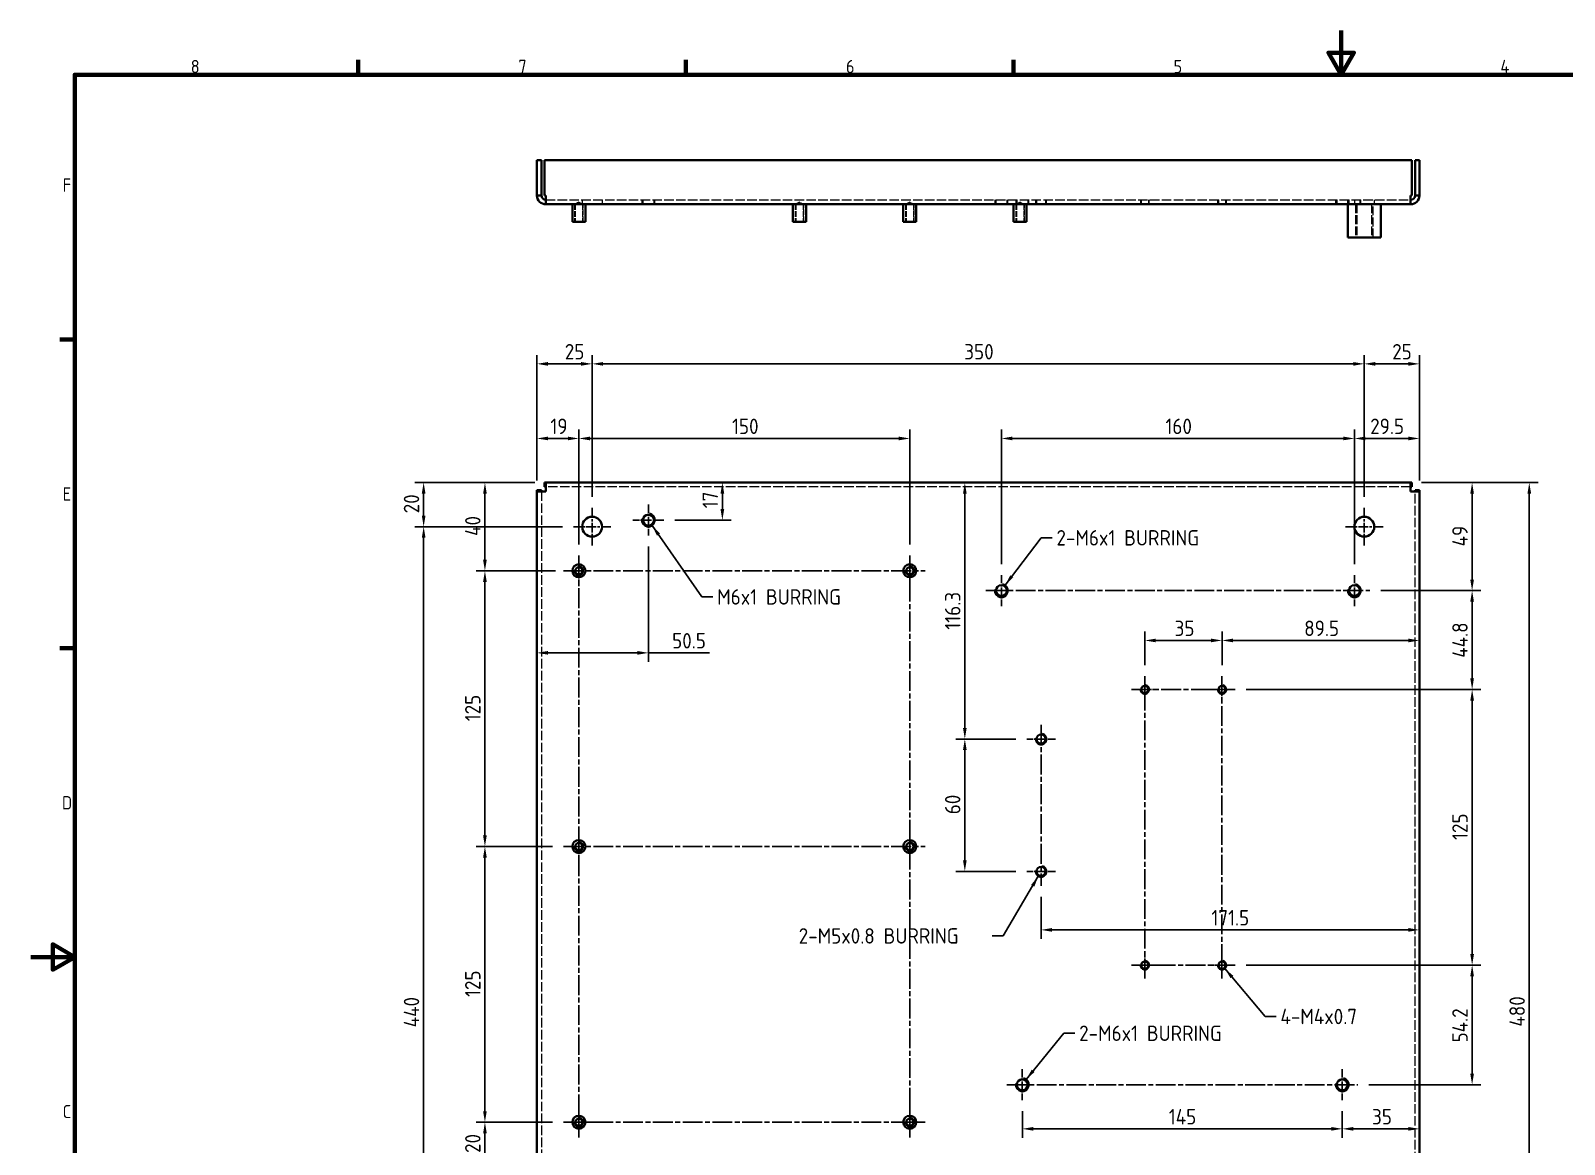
# Model space of a CAD drawing. Header units: millimetres. Extents: x 0 to 1188, y 0 to 840.
# Drawn here: x 0 to 695, y 335 to 840 of the extents above; entities that cross this region are included whole.
import ezdxf

# ---------------------------------------------------------------- set-up
doc = ezdxf.new("R2010")
doc.units = ezdxf.units.MM
doc.header["$LTSCALE"] = 2
doc.linetypes.add('CHAIN', pattern=[0.3543, 0.2362, -0.0295, 0.0591, -0.0295])
doc.linetypes.add('DASHED', pattern=[0.2067, 0.1654, -0.0413])
doc.layers.get('0').update_dxf_attribs({"color": 3, "lineweight": 25})
for name, color, linetype, lineweight in [('가려진 것(ISO)', 2, 'DASHED', 18), ('가시적인 것(ISO)', 3, 'Continuous', 40), ('가시적인 좁은 것(ISO)', 3, 'Continuous', 35), ('경계(ISO)', 7, 'Continuous', 70), ('기호(ISO)', 5, 'Continuous', 25), ('중심 표식(ISO)', 1, 'Continuous', 25), ('중심선(ISO)', 1, 'Continuous', 25), ('치수(ISO)', 7, 'Continuous', 25)]:
    doc.layers.add(name, color=color, linetype=linetype, lineweight=lineweight)
doc.styles.add('문자 텍스트_M2B', font='isocp.shx')
doc.styles.add('치수 텍스트_PSTEK_POSCO', font='isocp.shx')
doc.dimstyles.new('치수_PSTEK_POSCO', dxfattribs={"dimscale": 2, "dimtxt": 3.5, "dimasz": 2.5, "dimexe": 2, "dimexo": 2.5, "dimgap": 1, "dimtad": 1, "dimrnd": 1e-08, "dimdsep": 46, "dimtxsty": '치수 텍스트_PSTEK_POSCO', "dimcen": 0.09, "dimdle": 10, "dimclrd": 7, "dimclre": 7, "dimclrt": 2, "dimadec": 1, "dimazin": 2, "dimtfac": 1, "dimtmove": 0, "dimatfit": 3, "dimfxl": 0, "dimtolj": 1, "dimlwd": -1, "dimlwe": -1, "dimarcsym": 0})
doc.dimstyles.new('치수_PSTEK_POSCO$7', dxfattribs={"dimscale": 2, "dimtxt": 3.5, "dimasz": 2.5, "dimexe": 2, "dimexo": 2.5, "dimgap": 1, "dimtad": 1, "dimrnd": 1e-08, "dimdsep": 46, "dimtxsty": '치수 텍스트_PSTEK_POSCO', "dimcen": 0.09, "dimdle": 10, "dimclrd": 7, "dimclre": 7, "dimclrt": 2, "dimadec": 1, "dimazin": 2, "dimtfac": 1, "dimtmove": 0, "dimatfit": 3, "dimfxl": 0, "dimtolj": 1, "dimlwd": -1, "dimlwe": -1, "dimarcsym": 0})

# ---------------------------------------------------------------- blocks, each defined once
blk = doc.blocks.new('경계 Default Border')
at = {"layer": '경계(ISO)'}
for p, q in [((74.25, 410), (74.25, 413.4)), ((148.5, 410), (148.5, 413.4)), ((222.75, 410), (222.75, 413.4)), ((10, 350), (6.6, 350)), ((10, 280), (6.6, 280))]:
    blk.add_line(p, q, dxfattribs=at)
at = {"layer": '경계(ISO)', "flags": 128}
for points in [[(297, 420), (297, 410), (294.11, 415), (299.89, 415), (297, 410)], [(10, 10), (10, 410), (584, 410), (584, 10), (10, 10)], [(0, 210), (10, 210), (5, 212.89), (5, 207.11), (10, 210)]]:
    blk.add_lwpolyline(points, dxfattribs=at)
at = {"layer": '경계(ISO)', "color": 2, "char_height": 3, "attachment_point": 7, "style": '문자 텍스트_M2B'}
for s, insert in [('8', (36.27, 410.37)), ('7', (110.52, 410.39)), ('6', (184.77, 410.37)), ('5', (259.02, 410.37)), ('4', (333.1, 410.4)), ('F', (7.24, 383.5)), ('E', (7.24, 313.47)), ('D', (7.08, 243.47)), ('C', (7.24, 173.47))]:
    blk.add_mtext(s, dxfattribs=dict(at, insert=insert))
blk = doc.blocks.new('*D23')
at = {"layer": 'Defpoints', "color": 0, "transparency": 16777216}
for p in [(205.9, 635.11), (233.49, 635.11), (242.86, 595.11)]:
    blk.add_point(p, dxfattribs=at)
at = {"layer": '치수(ISO)', "color": 7, "transparency": 16777216}
for p, q in [((228.49, 635.11), (201.9, 635.11)), ((205.9, 600.11), (205.9, 630.11)), ((237.86, 595.11), (201.9, 595.11))]:
    blk.add_line(p, q, dxfattribs=at)
for points in [[(205.07, 630.11), (206.73, 630.11), (205.9, 635.11)], [(205.07, 600.11), (206.73, 600.11), (205.9, 595.11)]]:
    blk.add_solid(points, dxfattribs=at)
at = {"layer": '치수(ISO)', "color": 2, "transparency": 16777216, "insert": (200.4, 610.93), "char_height": 7, "attachment_point": 4, "rotation": 90, "style": '치수 텍스트_PSTEK_POSCO'}
blk.add_mtext('\\A1;40', dxfattribs=at)
blk = doc.blocks.new('*D24')
at = {"layer": 'Defpoints', "color": 0, "transparency": 16777216}
for p in [(205.9, 595.11), (242.86, 595.11), (241.54, 470.11)]:
    blk.add_point(p, dxfattribs=at)
at = {"layer": '치수(ISO)', "color": 7, "transparency": 16777216}
for p, q in [((237.86, 595.11), (201.9, 595.11)), ((205.9, 475.11), (205.9, 590.11)), ((236.54, 470.11), (201.9, 470.11))]:
    blk.add_line(p, q, dxfattribs=at)
for points in [[(205.07, 590.11), (206.73, 590.11), (205.9, 595.11)], [(205.07, 475.11), (206.73, 475.11), (205.9, 470.11)]]:
    blk.add_solid(points, dxfattribs=at)
at = {"layer": '치수(ISO)', "color": 2, "transparency": 16777216, "insert": (200.4, 526.89), "char_height": 7, "attachment_point": 4, "rotation": 90, "style": '치수 텍스트_PSTEK_POSCO'}
blk.add_mtext('\\A1;125', dxfattribs=at)
blk = doc.blocks.new('*D25')
at = {"layer": 'Defpoints', "color": 0, "transparency": 16777216}
for p in [(205.9, 470.11), (241.54, 470.11), (241.54, 345.11)]:
    blk.add_point(p, dxfattribs=at)
at = {"layer": '치수(ISO)', "color": 7, "transparency": 16777216}
for p, q in [((236.54, 470.11), (201.9, 470.11)), ((205.9, 350.11), (205.9, 465.11)), ((236.54, 345.11), (201.9, 345.11))]:
    blk.add_line(p, q, dxfattribs=at)
for points in [[(205.07, 465.11), (206.73, 465.11), (205.9, 470.11)], [(205.07, 350.11), (206.73, 350.11), (205.9, 345.11)]]:
    blk.add_solid(points, dxfattribs=at)
at = {"layer": '치수(ISO)', "color": 2, "transparency": 16777216, "insert": (200.4, 401.89), "char_height": 7, "attachment_point": 4, "rotation": 90, "style": '치수 텍스트_PSTEK_POSCO'}
blk.add_mtext('\\A1;125', dxfattribs=at)
blk = doc.blocks.new('*D26')
at = {"layer": 'Defpoints', "color": 0, "transparency": 16777216}
for p in [(205.9, 345.11), (241.54, 345.11), (241.54, 325.11)]:
    blk.add_point(p, dxfattribs=at)
at = {"layer": '치수(ISO)', "color": 7, "transparency": 16777216}
for p, q in [((236.54, 345.11), (201.9, 345.11)), ((205.9, 330.11), (205.9, 340.11)), ((236.54, 325.11), (201.9, 325.11))]:
    blk.add_line(p, q, dxfattribs=at)
for points in [[(205.07, 340.11), (206.73, 340.11), (205.9, 345.11)], [(205.07, 330.11), (206.73, 330.11), (205.9, 325.11)]]:
    blk.add_solid(points, dxfattribs=at)
at = {"layer": '치수(ISO)', "color": 2, "transparency": 16777216, "insert": (200.4, 331.19), "char_height": 7, "attachment_point": 4, "rotation": 90, "style": '치수 텍스트_PSTEK_POSCO'}
blk.add_mtext('\\A1;20', dxfattribs=at)
blk = doc.blocks.new('*D29')
at = {"layer": 'Defpoints', "color": 0, "transparency": 16777216}
for p in [(254.49, 688.94), (229.49, 631.11), (254.49, 623.61)]:
    blk.add_point(p, dxfattribs=at)
at = {"layer": '치수(ISO)', "color": 7, "transparency": 16777216}
for p, q in [((229.49, 636.11), (229.49, 692.94)), ((234.49, 688.94), (249.49, 688.94)), ((254.49, 628.61), (254.49, 692.94))]:
    blk.add_line(p, q, dxfattribs=at)
for points in [[(234.49, 689.77), (234.49, 688.1), (229.49, 688.94)], [(249.49, 689.77), (249.49, 688.1), (254.49, 688.94)]]:
    blk.add_solid(points, dxfattribs=at)
at = {"layer": '치수(ISO)', "color": 2, "transparency": 16777216, "insert": (242.1, 694.44), "char_height": 7, "attachment_point": 4, "style": '치수 텍스트_PSTEK_POSCO'}
blk.add_mtext('\\A1;25', dxfattribs=at)
blk = doc.blocks.new('*D30')
at = {"layer": 'Defpoints', "color": 0, "transparency": 16777216}
for p in [(604.49, 688.94), (254.49, 623.61), (604.49, 623.61)]:
    blk.add_point(p, dxfattribs=at)
at = {"layer": '치수(ISO)', "color": 7, "transparency": 16777216}
for p, q in [((254.49, 628.61), (254.49, 692.94)), ((259.49, 688.94), (599.49, 688.94)), ((604.49, 628.61), (604.49, 692.94))]:
    blk.add_line(p, q, dxfattribs=at)
for points in [[(259.49, 689.77), (259.49, 688.1), (254.49, 688.94)], [(599.49, 689.77), (599.49, 688.1), (604.49, 688.94)]]:
    blk.add_solid(points, dxfattribs=at)
at = {"layer": '치수(ISO)', "color": 2, "transparency": 16777216, "insert": (423.18, 694.44), "char_height": 7, "attachment_point": 4, "style": '치수 텍스트_PSTEK_POSCO'}
blk.add_mtext('\\A1;350', dxfattribs=at)
blk = doc.blocks.new('*D31')
at = {"layer": 'Defpoints', "color": 0, "transparency": 16777216}
for p in [(629.49, 688.94), (629.49, 631.11), (604.49, 623.61)]:
    blk.add_point(p, dxfattribs=at)
at = {"layer": '치수(ISO)', "color": 7, "transparency": 16777216}
for p, q in [((604.49, 628.61), (604.49, 692.94)), ((609.49, 688.94), (624.49, 688.94)), ((629.49, 636.11), (629.49, 692.94))]:
    blk.add_line(p, q, dxfattribs=at)
for points in [[(609.49, 689.77), (609.49, 688.1), (604.49, 688.94)], [(624.49, 689.77), (624.49, 688.1), (629.49, 688.94)]]:
    blk.add_solid(points, dxfattribs=at)
at = {"layer": '치수(ISO)', "color": 2, "transparency": 16777216, "insert": (617.14, 694.44), "char_height": 7, "attachment_point": 4, "style": '치수 텍스트_PSTEK_POSCO'}
blk.add_mtext('\\A1;25', dxfattribs=at)
blk = doc.blocks.new('*D32')
at = {"layer": 'Defpoints', "color": 0, "transparency": 16777216}
for p in [(248.49, 655.11), (229.49, 631.11), (248.49, 602.06)]:
    blk.add_point(p, dxfattribs=at)
at = {"layer": '치수(ISO)', "color": 7, "transparency": 16777216}
for p, q in [((229.49, 636.11), (229.49, 659.11)), ((234.49, 655.11), (243.49, 655.11)), ((248.49, 607.06), (248.49, 659.11))]:
    blk.add_line(p, q, dxfattribs=at)
for points in [[(234.49, 655.95), (234.49, 654.28), (229.49, 655.11)], [(243.49, 655.95), (243.49, 654.28), (248.49, 655.11)]]:
    blk.add_solid(points, dxfattribs=at)
at = {"layer": '치수(ISO)', "color": 2, "transparency": 16777216, "insert": (235.56, 660.61), "char_height": 7, "attachment_point": 4, "style": '치수 텍스트_PSTEK_POSCO'}
blk.add_mtext('\\A1;19', dxfattribs=at)
blk = doc.blocks.new('*D33')
at = {"layer": 'Defpoints', "color": 0, "transparency": 16777216}
for p in [(398.49, 655.11), (248.49, 602.06), (398.49, 602.06)]:
    blk.add_point(p, dxfattribs=at)
at = {"layer": '치수(ISO)', "color": 7, "transparency": 16777216}
for p, q in [((248.49, 607.06), (248.49, 659.11)), ((253.49, 655.11), (393.49, 655.11)), ((398.49, 607.06), (398.49, 659.11))]:
    blk.add_line(p, q, dxfattribs=at)
for points in [[(253.49, 655.95), (253.49, 654.28), (248.49, 655.11)], [(393.49, 655.95), (393.49, 654.28), (398.49, 655.11)]]:
    blk.add_solid(points, dxfattribs=at)
at = {"layer": '치수(ISO)', "color": 2, "transparency": 16777216, "insert": (317.9, 660.61), "char_height": 7, "attachment_point": 4, "style": '치수 텍스트_PSTEK_POSCO'}
blk.add_mtext('\\A1;150', dxfattribs=at)
blk = doc.blocks.new('*D34')
at = {"layer": 'Defpoints', "color": 0, "transparency": 16777216}
for p in [(279.99, 611.11), (229.49, 571.11), (279.99, 557.91)]:
    blk.add_point(p, dxfattribs=at)
at = {"layer": '치수(ISO)', "color": 7, "transparency": 16777216}
for p, q in [((279.99, 606.11), (279.99, 553.91)), ((234.49, 557.91), (274.99, 557.91)), ((279.99, 557.91), (307.74, 557.91))]:
    blk.add_line(p, q, dxfattribs=at)
for points in [[(234.49, 558.75), (234.49, 557.08), (229.49, 557.91)], [(274.99, 558.75), (274.99, 557.08), (279.99, 557.91)]]:
    blk.add_solid(points, dxfattribs=at)
at = {"layer": '치수(ISO)', "color": 2, "transparency": 16777216, "insert": (290.75, 563.41), "char_height": 7, "attachment_point": 4, "style": '치수 텍스트_PSTEK_POSCO'}
blk.add_mtext('\\A1;50.5', dxfattribs=at)
blk = doc.blocks.new('*D35')
at = {"layer": 'Defpoints', "color": 0, "transparency": 16777216}
for p in [(313.52, 635.11), (313.52, 635.11), (286.99, 618.11)]:
    blk.add_point(p, dxfattribs=at)
at = {"layer": '치수(ISO)', "color": 7, "transparency": 16777216}
for p, q in [((313.52, 623.11), (313.52, 630.11)), ((291.99, 618.11), (317.52, 618.11))]:
    blk.add_line(p, q, dxfattribs=at)
for points in [[(312.69, 630.11), (314.35, 630.11), (313.52, 635.11)], [(312.69, 623.11), (314.35, 623.11), (313.52, 618.11)]]:
    blk.add_solid(points, dxfattribs=at)
at = {"layer": '치수(ISO)', "color": 2, "transparency": 16777216, "insert": (308.02, 623.46), "char_height": 7, "attachment_point": 4, "rotation": 90, "style": '치수 텍스트_PSTEK_POSCO'}
blk.add_mtext('\\A1;17', dxfattribs=at)
blk = doc.blocks.new('*D39')
at = {"layer": 'Defpoints', "color": 0, "transparency": 16777216}
for p in [(629.49, 655.11), (629.49, 631.11), (599.99, 593.11)]:
    blk.add_point(p, dxfattribs=at)
at = {"layer": '치수(ISO)', "color": 7, "transparency": 16777216}
for p, q in [((599.99, 598.11), (599.99, 659.11)), ((604.99, 655.11), (624.49, 655.11)), ((629.49, 636.11), (629.49, 659.11))]:
    blk.add_line(p, q, dxfattribs=at)
for points in [[(604.99, 655.95), (604.99, 654.28), (599.99, 655.11)], [(624.49, 655.95), (624.49, 654.28), (629.49, 655.11)]]:
    blk.add_solid(points, dxfattribs=at)
at = {"layer": '치수(ISO)', "color": 2, "transparency": 16777216, "insert": (607.16, 660.61), "char_height": 7, "attachment_point": 4, "style": '치수 텍스트_PSTEK_POSCO'}
blk.add_mtext('\\A1;29.5', dxfattribs=at)
blk = doc.blocks.new('*D40')
at = {"layer": 'Defpoints', "color": 0, "transparency": 16777216}
for p in [(599.99, 655.11), (439.99, 593.11), (599.99, 593.11)]:
    blk.add_point(p, dxfattribs=at)
at = {"layer": '치수(ISO)', "color": 7, "transparency": 16777216}
for p, q in [((439.99, 598.11), (439.99, 659.11)), ((444.99, 655.11), (594.99, 655.11)), ((599.99, 598.11), (599.99, 659.11))]:
    blk.add_line(p, q, dxfattribs=at)
for points in [[(444.99, 655.95), (444.99, 654.28), (439.99, 655.11)], [(594.99, 655.95), (594.99, 654.28), (599.99, 655.11)]]:
    blk.add_solid(points, dxfattribs=at)
at = {"layer": '치수(ISO)', "color": 2, "transparency": 16777216, "insert": (514.36, 660.61), "char_height": 7, "attachment_point": 4, "style": '치수 텍스트_PSTEK_POSCO'}
blk.add_mtext('\\A1;160', dxfattribs=at)
blk = doc.blocks.new('*D41')
at = {"layer": 'Defpoints', "color": 0, "transparency": 16777216}
for p in [(539.99, 563.53), (504.99, 547.31), (539.99, 547.31)]:
    blk.add_point(p, dxfattribs=at)
at = {"layer": '치수(ISO)', "color": 7, "transparency": 16777216}
for p, q in [((504.99, 552.31), (504.99, 567.53)), ((509.99, 563.53), (534.99, 563.53)), ((539.99, 552.31), (539.99, 567.53))]:
    blk.add_line(p, q, dxfattribs=at)
for points in [[(509.99, 564.37), (509.99, 562.7), (504.99, 563.53)], [(534.99, 564.37), (534.99, 562.7), (539.99, 563.53)]]:
    blk.add_solid(points, dxfattribs=at)
at = {"layer": '치수(ISO)', "color": 2, "transparency": 16777216, "insert": (518.51, 569.03), "char_height": 7, "attachment_point": 4, "style": '치수 텍스트_PSTEK_POSCO'}
blk.add_mtext('\\A1;35', dxfattribs=at)
blk = doc.blocks.new('*D42')
at = {"layer": 'Defpoints', "color": 0, "transparency": 16777216}
for p in [(629.49, 631.11), (629.49, 563.53), (539.99, 547.31)]:
    blk.add_point(p, dxfattribs=at)
at = {"layer": '치수(ISO)', "color": 7, "transparency": 16777216}
for p, q in [((539.99, 552.31), (539.99, 567.53)), ((544.99, 563.53), (624.49, 563.53))]:
    blk.add_line(p, q, dxfattribs=at)
for points in [[(544.99, 564.37), (544.99, 562.7), (539.99, 563.53)], [(624.49, 564.37), (624.49, 562.7), (629.49, 563.53)]]:
    blk.add_solid(points, dxfattribs=at)
at = {"layer": '치수(ISO)', "color": 2, "transparency": 16777216, "insert": (577.25, 569.03), "char_height": 7, "attachment_point": 4, "style": '치수 텍스트_PSTEK_POSCO'}
blk.add_mtext('\\A1;89.5', dxfattribs=at)
blk = doc.blocks.new('*D43')
at = {"layer": 'Defpoints', "color": 0, "transparency": 16777216}
for p in [(545.99, 416.31), (653.36, 416.31), (601.49, 362.11)]:
    blk.add_point(p, dxfattribs=at)
at = {"layer": '치수(ISO)', "color": 7, "transparency": 16777216}
for p, q in [((550.99, 416.31), (657.36, 416.31)), ((653.36, 367.11), (653.36, 411.31)), ((606.49, 362.11), (657.36, 362.11))]:
    blk.add_line(p, q, dxfattribs=at)
for points in [[(652.53, 411.31), (654.19, 411.31), (653.36, 416.31)], [(652.53, 367.11), (654.19, 367.11), (653.36, 362.11)]]:
    blk.add_solid(points, dxfattribs=at)
at = {"layer": '치수(ISO)', "color": 2, "transparency": 16777216, "insert": (647.86, 381.28), "char_height": 7, "attachment_point": 4, "rotation": 90, "style": '치수 텍스트_PSTEK_POSCO'}
blk.add_mtext('\\A1;54.2', dxfattribs=at)
blk = doc.blocks.new('*D44')
at = {"layer": 'Defpoints', "color": 0, "transparency": 16777216}
for p in [(625.49, 635.11), (653.36, 635.11), (606.99, 586.11)]:
    blk.add_point(p, dxfattribs=at)
at = {"layer": '치수(ISO)', "color": 7, "transparency": 16777216}
for p, q in [((630.49, 635.11), (657.36, 635.11)), ((653.36, 591.11), (653.36, 630.11)), ((611.99, 586.11), (657.36, 586.11))]:
    blk.add_line(p, q, dxfattribs=at)
for points in [[(652.53, 630.11), (654.19, 630.11), (653.36, 635.11)], [(652.53, 591.11), (654.19, 591.11), (653.36, 586.11)]]:
    blk.add_solid(points, dxfattribs=at)
at = {"layer": '치수(ISO)', "color": 2, "transparency": 16777216, "insert": (647.86, 606.18), "char_height": 7, "attachment_point": 4, "rotation": 90, "style": '치수 텍스트_PSTEK_POSCO'}
blk.add_mtext('\\A1;49', dxfattribs=at)
blk = doc.blocks.new('*D45')
at = {"layer": 'Defpoints', "color": 0, "transparency": 16777216}
for p in [(606.99, 586.11), (653.36, 586.11), (545.99, 541.31)]:
    blk.add_point(p, dxfattribs=at)
at = {"layer": '치수(ISO)', "color": 7, "transparency": 16777216}
for p, q in [((611.99, 586.11), (657.36, 586.11)), ((653.36, 546.31), (653.36, 581.11)), ((550.99, 541.31), (657.36, 541.31))]:
    blk.add_line(p, q, dxfattribs=at)
for points in [[(652.53, 581.11), (654.19, 581.11), (653.36, 586.11)], [(652.53, 546.31), (654.19, 546.31), (653.36, 541.31)]]:
    blk.add_solid(points, dxfattribs=at)
at = {"layer": '치수(ISO)', "color": 2, "transparency": 16777216, "insert": (647.86, 555.68), "char_height": 7, "attachment_point": 4, "rotation": 90, "style": '치수 텍스트_PSTEK_POSCO'}
blk.add_mtext('\\A1;44.8', dxfattribs=at)
blk = doc.blocks.new('*D46')
at = {"layer": 'Defpoints', "color": 0, "transparency": 16777216}
for p in [(545.99, 541.31), (653.36, 541.31), (545.99, 416.31)]:
    blk.add_point(p, dxfattribs=at)
at = {"layer": '치수(ISO)', "color": 7, "transparency": 16777216}
for p, q in [((550.99, 541.31), (657.36, 541.31)), ((653.36, 421.31), (653.36, 536.31)), ((550.99, 416.31), (657.36, 416.31))]:
    blk.add_line(p, q, dxfattribs=at)
for points in [[(652.53, 536.31), (654.19, 536.31), (653.36, 541.31)], [(652.53, 421.31), (654.19, 421.31), (653.36, 416.31)]]:
    blk.add_solid(points, dxfattribs=at)
at = {"layer": '치수(ISO)', "color": 2, "transparency": 16777216, "insert": (647.86, 473.09), "char_height": 7, "attachment_point": 4, "rotation": 90, "style": '치수 텍스트_PSTEK_POSCO'}
blk.add_mtext('\\A1;125', dxfattribs=at)
blk = doc.blocks.new('*D47')
at = {"layer": 'Defpoints', "color": 0, "transparency": 16777216}
for p in [(449.49, 355.11), (594.49, 355.11), (594.49, 342.11)]:
    blk.add_point(p, dxfattribs=at)
at = {"layer": '치수(ISO)', "color": 7, "transparency": 16777216}
for p, q in [((449.49, 350.11), (449.49, 338.11)), ((594.49, 350.11), (594.49, 338.11)), ((454.49, 342.11), (589.49, 342.11))]:
    blk.add_line(p, q, dxfattribs=at)
for points in [[(454.49, 342.95), (454.49, 341.28), (449.49, 342.11)], [(589.49, 342.95), (589.49, 341.28), (594.49, 342.11)]]:
    blk.add_solid(points, dxfattribs=at)
at = {"layer": '치수(ISO)', "color": 2, "transparency": 16777216, "insert": (515.87, 347.61), "char_height": 7, "attachment_point": 4, "style": '치수 텍스트_PSTEK_POSCO'}
blk.add_mtext('\\A1;145', dxfattribs=at)
blk = doc.blocks.new('*D48')
at = {"layer": 'Defpoints', "color": 0, "transparency": 16777216}
for p in [(594.49, 355.11), (629.49, 342.11), (629.49, 159.11)]:
    blk.add_point(p, dxfattribs=at)
at = {"layer": '치수(ISO)', "color": 7, "transparency": 16777216}
for p, q in [((594.49, 350.11), (594.49, 338.11)), ((599.49, 342.11), (624.49, 342.11))]:
    blk.add_line(p, q, dxfattribs=at)
for points in [[(599.49, 342.95), (599.49, 341.28), (594.49, 342.11)], [(624.49, 342.95), (624.49, 341.28), (629.49, 342.11)]]:
    blk.add_solid(points, dxfattribs=at)
at = {"layer": '치수(ISO)', "color": 2, "transparency": 16777216, "insert": (608.01, 347.61), "char_height": 7, "attachment_point": 4, "style": '치수 텍스트_PSTEK_POSCO'}
blk.add_mtext('\\A1;35', dxfattribs=at)
blk = doc.blocks.new('*D50')
at = {"layer": 'Defpoints', "color": 0, "transparency": 16777216}
for p in [(178.12, 635.11), (233.49, 635.11), (245.99, 615.11)]:
    blk.add_point(p, dxfattribs=at)
at = {"layer": '치수(ISO)', "color": 7, "transparency": 16777216}
for p, q in [((228.49, 635.11), (174.12, 635.11)), ((178.12, 620.11), (178.12, 630.11)), ((240.99, 615.11), (174.12, 615.11))]:
    blk.add_line(p, q, dxfattribs=at)
for points in [[(177.29, 630.11), (178.96, 630.11), (178.12, 635.11)], [(177.29, 620.11), (178.96, 620.11), (178.12, 615.11)]]:
    blk.add_solid(points, dxfattribs=at)
at = {"layer": '치수(ISO)', "color": 2, "transparency": 16777216, "insert": (172.62, 621.19), "char_height": 7, "attachment_point": 4, "rotation": 90, "style": '치수 텍스트_PSTEK_POSCO'}
blk.add_mtext('\\A1;20', dxfattribs=at)
blk = doc.blocks.new('*D51')
at = {"layer": 'Defpoints', "color": 0, "transparency": 16777216}
for p in [(178.12, 615.11), (245.99, 615.11), (245.99, 175.11)]:
    blk.add_point(p, dxfattribs=at)
at = {"layer": '치수(ISO)', "color": 7, "transparency": 16777216}
for p, q in [((240.99, 615.11), (174.12, 615.11)), ((178.12, 180.11), (178.12, 610.11)), ((240.99, 175.11), (174.12, 175.11))]:
    blk.add_line(p, q, dxfattribs=at)
for points in [[(177.29, 610.11), (178.96, 610.11), (178.12, 615.11)], [(177.29, 180.11), (178.96, 180.11), (178.12, 175.11)]]:
    blk.add_solid(points, dxfattribs=at)
at = {"layer": '치수(ISO)', "color": 2, "transparency": 16777216, "insert": (172.62, 388.13), "char_height": 7, "attachment_point": 4, "rotation": 90, "style": '치수 텍스트_PSTEK_POSCO'}
blk.add_mtext('\\A1;440', dxfattribs=at)
blk = doc.blocks.new('*D53')
at = {"layer": 'Defpoints', "color": 0, "transparency": 16777216}
for p in [(625.49, 635.11), (679.27, 635.11), (625.49, 155.11)]:
    blk.add_point(p, dxfattribs=at)
at = {"layer": '치수(ISO)', "color": 7, "transparency": 16777216}
for p, q in [((630.49, 635.11), (683.27, 635.11)), ((679.27, 160.11), (679.27, 630.11)), ((630.49, 155.11), (683.27, 155.11))]:
    blk.add_line(p, q, dxfattribs=at)
for points in [[(678.44, 630.11), (680.11, 630.11), (679.27, 635.11)], [(678.44, 160.11), (680.11, 160.11), (679.27, 155.11)]]:
    blk.add_solid(points, dxfattribs=at)
at = {"layer": '치수(ISO)', "color": 2, "transparency": 16777216, "insert": (673.77, 388.46), "char_height": 7, "attachment_point": 4, "rotation": 90, "style": '치수 텍스트_PSTEK_POSCO'}
blk.add_mtext('\\A1;480', dxfattribs=at)
blk = doc.blocks.new('*D56')
at = {"layer": 'Defpoints', "color": 0, "transparency": 16777216}
for p in [(423.42, 635.11), (423.42, 518.81), (451.49, 518.81)]:
    blk.add_point(p, dxfattribs=at)
at = {"layer": '치수(ISO)', "color": 7, "transparency": 16777216}
for p, q in [((423.42, 630.11), (423.42, 523.81)), ((446.49, 518.81), (419.42, 518.81))]:
    blk.add_line(p, q, dxfattribs=at)
for points in [[(422.59, 630.11), (424.26, 630.11), (423.42, 635.11)], [(422.59, 523.81), (424.26, 523.81), (423.42, 518.81)]]:
    blk.add_solid(points, dxfattribs=at)
at = {"layer": '치수(ISO)', "color": 2, "transparency": 16777216, "insert": (417.92, 568.42), "char_height": 7, "attachment_point": 4, "rotation": 90, "style": '치수 텍스트_PSTEK_POSCO'}
blk.add_mtext('\\A1;116.3', dxfattribs=at)
blk = doc.blocks.new('*D57')
at = {"layer": 'Defpoints', "color": 0, "transparency": 16777216}
for p in [(451.49, 518.81), (423.42, 458.81), (451.49, 458.81)]:
    blk.add_point(p, dxfattribs=at)
at = {"layer": '치수(ISO)', "color": 7, "transparency": 16777216}
for p, q in [((446.49, 518.81), (419.42, 518.81)), ((423.42, 513.81), (423.42, 463.81)), ((446.49, 458.81), (419.42, 458.81))]:
    blk.add_line(p, q, dxfattribs=at)
for points in [[(422.59, 513.81), (424.26, 513.81), (423.42, 518.81)], [(422.59, 463.81), (424.26, 463.81), (423.42, 458.81)]]:
    blk.add_solid(points, dxfattribs=at)
at = {"layer": '치수(ISO)', "color": 2, "transparency": 16777216, "insert": (417.92, 484.75), "char_height": 7, "attachment_point": 4, "rotation": 90, "style": '치수 텍스트_PSTEK_POSCO'}
blk.add_mtext('\\A1;60', dxfattribs=at)
blk = doc.blocks.new('*D58')
at = {"layer": 'Defpoints', "color": 0, "transparency": 16777216}
for p in [(457.99, 452.31), (629.49, 432.31), (629.49, 432.31)]:
    blk.add_point(p, dxfattribs=at)
at = {"layer": '치수(ISO)', "color": 7, "transparency": 16777216}
for p, q in [((457.99, 447.31), (457.99, 428.31)), ((462.99, 432.31), (624.49, 432.31))]:
    blk.add_line(p, q, dxfattribs=at)
for points in [[(462.99, 433.15), (462.99, 431.48), (457.99, 432.31)], [(624.49, 433.15), (624.49, 431.48), (629.49, 432.31)]]:
    blk.add_solid(points, dxfattribs=at)
at = {"layer": '치수(ISO)', "color": 2, "transparency": 16777216, "insert": (535.19, 437.81), "char_height": 7, "attachment_point": 4, "style": '치수 텍스트_PSTEK_POSCO'}
blk.add_mtext('\\A1;171.5', dxfattribs=at)

msp = doc.modelspace()

# ---------------------------------------------------------------- linework, layer by layer
at = {"layer": '가려진 것(ISO)', "ltscale": 12.989509}
for p, q in [((233.4854, 763.2848), (625.4854, 763.2848)), ((625.4854, 633.1127), (233.4854, 633.1127))]:
    msp.add_line(p, q, dxfattribs=at)
at = {"layer": '가려진 것(ISO)', "ltscale": 7.618686}
for p, q in [((246.4854, 761.2848), (246.4854, 753.2848)), ((246.8644, 761.2848), (246.8644, 753.2848)), ((250.1064, 761.2848), (250.1064, 753.2848)), ((250.4854, 753.2848), (250.4854, 761.2848)), ((346.4854, 761.2848), (346.4854, 753.2848)), ((346.8644, 761.2848), (346.8644, 753.2848)), ((350.1064, 761.2848), (350.1064, 753.2848)), ((350.4854, 753.2848), (350.4854, 761.2848)), ((396.4854, 761.2848), (396.4854, 753.2848)), ((396.8644, 761.2848), (396.8644, 753.2848)), ((400.1064, 761.2848), (400.1064, 753.2848)), ((400.4854, 753.2848), (400.4854, 761.2848)), ((446.4854, 761.2848), (446.4854, 753.2848)), ((446.8644, 761.2848), (446.8644, 753.2848)), ((450.1064, 761.2848), (450.1064, 753.2848)), ((450.4854, 753.2848), (450.4854, 761.2848))]:
    msp.add_line(p, q, dxfattribs=at)
at = {"layer": '가려진 것(ISO)', "ltscale": 1.800898}
for p, q in [((248.4854, 762.2588), (246.8644, 761.2848)), ((248.4854, 762.2588), (250.1064, 761.2848)), ((348.4854, 762.2588), (346.8644, 761.2848)), ((348.4854, 762.2588), (350.1064, 761.2848)), ((398.4854, 762.2588), (396.8644, 761.2848)), ((398.4854, 762.2588), (400.1064, 761.2848)), ((448.4854, 762.2588), (446.8644, 761.2848)), ((448.4854, 762.2588), (450.1064, 761.2848))]:
    msp.add_line(p, q, dxfattribs=at)
at = {"layer": '가려진 것(ISO)', "ltscale": 1.904597}
for p, q in [((249.9854, 763.2848), (249.9854, 761.2848)), ((258.9854, 763.2848), (258.9854, 761.2848)), ((276.9854, 763.2848), (276.9854, 761.2848)), ((277.5269, 763.2848), (277.5269, 761.2848)), ((282.4439, 763.2848), (282.4439, 761.2848)), ((282.9854, 761.2848), (282.9854, 763.2848)), ((436.9854, 763.2848), (436.9854, 761.2848)), ((437.5269, 763.2848), (437.5269, 761.2848)), ((442.4439, 763.2848), (442.4439, 761.2848)), ((442.9854, 761.2848), (442.9854, 763.2848)), ((446.4854, 763.2848), (446.4854, 761.2848)), ((447.0269, 763.2848), (447.0269, 761.2848)), ((451.9439, 763.2848), (451.9439, 761.2848)), ((452.4854, 761.2848), (452.4854, 763.2848)), ((455.4854, 763.2848), (455.4854, 761.2848)), ((455.9184, 763.2848), (455.9184, 761.2848)), ((460.0524, 763.2848), (460.0524, 761.2848)), ((460.4854, 761.2848), (460.4854, 763.2848)), ((502.9854, 763.2848), (502.9854, 761.2848)), ((503.3644, 763.2848), (503.3644, 761.2848)), ((506.6064, 763.2848), (506.6064, 761.2848)), ((506.9854, 761.2848), (506.9854, 763.2848)), ((537.9854, 763.2848), (537.9854, 761.2848)), ((538.3644, 763.2848), (538.3644, 761.2848)), ((541.6064, 763.2848), (541.6064, 761.2848)), ((541.9854, 761.2848), (541.9854, 763.2848)), ((591.4854, 763.2848), (591.4854, 761.2848)), ((592.0269, 763.2848), (592.0269, 761.2848)), ((596.9439, 763.2848), (596.9439, 761.2848)), ((596.9854, 763.2848), (596.9854, 761.2848)), ((597.4854, 761.2848), (597.4854, 763.2848)), ((597.5269, 763.2848), (597.5269, 761.2848)), ((599.9854, 763.2848), (599.9854, 761.2848)), ((602.4439, 763.2848), (602.4439, 761.2848)), ((602.9854, 761.2848), (602.9854, 763.2848)), ((608.9854, 763.2848), (608.9854, 761.2848))]:
    msp.add_line(p, q, dxfattribs=at)
at = {"layer": '가려진 것(ISO)', "ltscale": 12.094824}
for p, q in [((600.4854, 761.2848), (600.4854, 746.2848)), ((601.1619, 761.2848), (601.1619, 746.2848)), ((607.8089, 761.2848), (607.8089, 746.2848)), ((608.4854, 746.2848), (608.4854, 761.2848))]:
    msp.add_line(p, q, dxfattribs=at)
at = {"layer": '가려진 것(ISO)', "ltscale": 13.123578}
for p, q in [((231.4854, 631.1127), (231.4854, 159.1127)), ((627.4854, 159.1127), (627.4854, 631.1127))]:
    msp.add_line(p, q, dxfattribs=at)
at = {"layer": '가시적인 것(ISO)'}
for p, q in [((229.4854, 781.2848), (229.4854, 765.2848)), ((231.4854, 781.2848), (229.4854, 781.2848)), ((231.4854, 765.2848), (231.4854, 781.2848)), ((232.8996, 765.2848), (232.8996, 781.2848)), ((232.8996, 781.2848), (626.0712, 781.2848)), ((626.0712, 781.2848), (626.0712, 765.2848)), ((627.4854, 765.2848), (627.4854, 781.2848)), ((627.4854, 781.2848), (629.4854, 781.2848)), ((629.4854, 765.2848), (629.4854, 781.2848)), ((231.4854, 765.2848), (229.4854, 765.2848)), ((233.4854, 765.2848), (232.8996, 765.2848)), ((233.4854, 765.2848), (233.4854, 761.2848)), ((625.4854, 761.2848), (625.4854, 765.2848)), ((626.0712, 765.2848), (625.4854, 765.2848)), ((627.4854, 765.2848), (629.4854, 765.2848)), ((625.4854, 761.2848), (233.4854, 761.2848)), ((245.5354, 761.2848), (245.5354, 753.2848)), ((251.4354, 761.2848), (251.4354, 753.2848)), ((345.5354, 761.2848), (345.5354, 753.2848)), ((351.4354, 761.2848), (351.4354, 753.2848)), ((395.5354, 761.2848), (395.5354, 753.2848)), ((401.4354, 761.2848), (401.4354, 753.2848)), ((445.5354, 761.2848), (445.5354, 753.2848)), ((451.4354, 761.2848), (451.4354, 753.2848)), ((596.9854, 761.2848), (596.9854, 746.2848)), ((611.9854, 761.2848), (611.9854, 746.2848)), ((251.4354, 753.2848), (245.5354, 753.2848)), ((351.4354, 753.2848), (345.5354, 753.2848)), ((401.4354, 753.2848), (395.5354, 753.2848)), ((451.4354, 753.2848), (445.5354, 753.2848)), ((596.9854, 746.2848), (611.9854, 746.2848)), ((233.4854, 635.1127), (232.8996, 635.1127)), ((232.8996, 633.1127), (232.8996, 635.1127)), ((233.4854, 633.1127), (232.8996, 633.1127)), ((233.4854, 635.1127), (625.4854, 635.1127)), ((233.4854, 635.1127), (233.4854, 631.1127)), ((625.4854, 631.1127), (625.4854, 635.1127)), ((626.0712, 635.1127), (625.4854, 635.1127)), ((625.4854, 633.1127), (626.0712, 633.1127)), ((626.0712, 633.1127), (626.0712, 635.1127)), ((231.4854, 631.6985), (229.4854, 631.6985)), ((229.4854, 631.6985), (229.4854, 631.1127)), ((229.4854, 159.1127), (229.4854, 631.1127)), ((233.4854, 631.1127), (229.4854, 631.1127)), ((231.4854, 631.1127), (231.4854, 631.6985)), ((629.4854, 631.1127), (625.4854, 631.1127)), ((627.4854, 631.1127), (627.4854, 631.6985)), ((627.4854, 631.6985), (629.4854, 631.6985)), ((629.4854, 631.1127), (629.4854, 631.6985)), ((629.4854, 631.1127), (629.4854, 159.1127))]:
    msp.add_line(p, q, dxfattribs=at)
for centre, radius in [((254.4854, 615.1127), 4.5), ((279.9854, 618.1127), 2.4585), ((604.4854, 615.1127), 4.5), ((248.4854, 595.1127), 2.95), ((398.4854, 595.1127), 2.95), ((248.4854, 595.1127), 1.621), ((398.4854, 595.1127), 1.621), ((439.9854, 586.1127), 2.4585), ((599.9854, 586.1127), 2.4585), ((504.9854, 541.3127), 1.621), ((539.9854, 541.3127), 1.621), ((457.9854, 518.8127), 2.067), ((248.4854, 470.1127), 2.95), ((398.4854, 470.1127), 2.95), ((248.4854, 470.1127), 1.621), ((398.4854, 470.1127), 1.621), ((457.9854, 458.8127), 2.067), ((504.9854, 416.3127), 1.621), ((539.9854, 416.3127), 1.621), ((449.4854, 362.1127), 2.4585), ((594.4854, 362.1127), 2.4585), ((248.4854, 345.1127), 2.95), ((398.4854, 345.1127), 2.95), ((248.4854, 345.1127), 1.621), ((398.4854, 345.1127), 1.621)]:
    msp.add_circle(centre, radius, dxfattribs=at)
for centre, radius, start, end in [((233.4854, 765.2848), 4, 180, 270), ((233.4854, 765.2848), 2, 180, 270), ((625.4854, 765.2848), 4, 270, 0), ((625.4854, 765.2848), 2, 270, 0)]:
    msp.add_arc(centre, radius, start, end, dxfattribs=at)
at = {"layer": '가시적인 좁은 것(ISO)'}
for centre, radius in [((279.9854, 618.1127), 3), ((248.4854, 595.1127), 2), ((398.4854, 595.1127), 2), ((439.9854, 586.1127), 3), ((599.9854, 586.1127), 3), ((504.9854, 541.3127), 2), ((539.9854, 541.3127), 2), ((457.9854, 518.8127), 2.5), ((248.4854, 470.1127), 2), ((398.4854, 470.1127), 2), ((457.9854, 458.8127), 2.5), ((504.9854, 416.3127), 2), ((539.9854, 416.3127), 2), ((449.4854, 362.1127), 3), ((594.4854, 362.1127), 3), ((248.4854, 345.1127), 2), ((398.4854, 345.1127), 2)]:
    msp.add_arc(centre, radius, 170, 80, dxfattribs=at)
at = {"layer": '중심 표식(ISO)', "linetype": 'CHAIN', "ltscale": 9.445163}
for p, q in [((254.4854, 623.6127), (254.4854, 606.6127)), ((604.4854, 623.6127), (604.4854, 606.6127)), ((262.9854, 615.1127), (245.9854, 615.1127)), ((612.9854, 615.1127), (595.9854, 615.1127))]:
    msp.add_line(p, q, dxfattribs=at)
at = {"layer": '중심 표식(ISO)', "linetype": 'CHAIN', "ltscale": 7.778352}
for p, q in [((279.9854, 625.1127), (279.9854, 611.1127)), ((286.9854, 618.1127), (272.9854, 618.1127)), ((439.9854, 593.1127), (439.9854, 579.1127)), ((599.9854, 593.1127), (599.9854, 579.1127)), ((449.4854, 369.1127), (449.4854, 355.1127)), ((594.4854, 369.1127), (594.4854, 355.1127))]:
    msp.add_line(p, q, dxfattribs=at)
at = {"layer": '중심 표식(ISO)', "linetype": 'CHAIN', "ltscale": 7.722792}
for p, q in [((248.4854, 602.0627), (248.4854, 588.1627)), ((398.4854, 602.0627), (398.4854, 588.1627)), ((248.4854, 477.0627), (248.4854, 463.1627)), ((398.4854, 477.0627), (398.4854, 463.1627)), ((248.4854, 352.0627), (248.4854, 338.1627)), ((398.4854, 352.0627), (398.4854, 338.1627)), ((255.4354, 345.1127), (241.5354, 345.1127)), ((391.5354, 345.1127), (405.4354, 345.1127))]:
    msp.add_line(p, q, dxfattribs=at)
at = {"layer": '중심 표식(ISO)', "linetype": 'CHAIN', "ltscale": 6.245997}
msp.add_line((254.1064, 595.1127), (242.8644, 595.1127), dxfattribs=at)
at = {"layer": '중심 표식(ISO)', "linetype": 'CHAIN', "ltscale": 6.667144}
for p, q in [((504.9854, 547.3127), (504.9854, 535.3127)), ((539.9854, 547.3127), (539.9854, 535.3127)), ((498.9854, 541.3127), (510.9854, 541.3127)), ((545.9854, 541.3127), (533.9854, 541.3127)), ((504.9854, 410.3127), (504.9854, 422.3127)), ((539.9854, 410.3127), (539.9854, 422.3127)), ((498.9854, 416.3127), (510.9854, 416.3127)), ((545.9854, 416.3127), (533.9854, 416.3127))]:
    msp.add_line(p, q, dxfattribs=at)
at = {"layer": '중심 표식(ISO)', "linetype": 'CHAIN', "ltscale": 7.222748}
for p, q in [((464.4854, 518.8127), (451.4854, 518.8127)), ((464.4854, 458.8127), (451.4854, 458.8127))]:
    msp.add_line(p, q, dxfattribs=at)
at = {"layer": '중심선(ISO)', "linetype": 'CHAIN', "ltscale": 19.051651}
for p, q in [((248.4854, 600.7337), (248.4854, 338.1627)), ((398.4854, 338.1627), (398.4854, 602.0627)), ((241.5354, 595.1127), (405.4354, 595.1127)), ((432.9854, 586.1127), (606.9854, 586.1127)), ((504.9854, 410.3127), (504.9854, 547.3127)), ((539.9854, 547.3127), (539.9854, 410.3127)), ((498.9854, 541.3127), (545.9854, 541.3127)), ((457.9854, 525.3127), (457.9854, 452.3127)), ((241.5354, 470.1127), (405.4354, 470.1127)), ((545.9854, 416.3127), (498.9854, 416.3127)), ((442.4854, 362.1127), (601.4854, 362.1127)), ((241.5354, 345.1127), (405.4354, 345.1127))]:
    msp.add_line(p, q, dxfattribs=at)

# ---------------------------------------------------------------- block references
at = {"xscale": 2, "yscale": 2, "zscale": 2}
msp.add_blockref('경계 Default Border', (0, 0), dxfattribs=at)

# ---------------------------------------------------------------- texts
at = {"layer": '기호(ISO)', "color": 2, "char_height": 7, "attachment_point": 4, "line_spacing_factor": 0.6125, "style": '치수 텍스트_PSTEK_POSCO'}
for s, insert, width in [('{2-M6x1 BURRING}', (464.9598, 610.0669), 76.219484), ('{M6x1 BURRING}', (311.1739, 583.2683), 65.214219), ('{2-M5x0.8 BURRING}', (348.1349, 429.5758), 85.648959), ('{4-M4x0.7}', (566.4809, 393.0515), 44.00422), ('{2-M6x1 BURRING}', (475.2409, 385.4394), 76.219484)]:
    msp.add_mtext(s, dxfattribs=dict(at, insert=insert, width=width))

# ---------------------------------------------------------------- dimensions: what is measured, and where the dimension line sits
at = {"layer": '치수(ISO)', "color": 7}
for base, p1, p2, angle, override, picture, middle in [((254.4854, 688.9368), (229.4854, 631.1127), (254.4854, 623.6127), 180, {"dimdec": 2, "dimtp": 0, "dimtm": 0, "dimtdec": 2, "dimtofl": 0, "dimatfit": 1}, '*D29', (246.1797, 688.9368)), ((604.4854, 688.9368), (254.4854, 623.6127), (604.4854, 623.6127), 180, {"dimdec": 2, "dimtp": 0, "dimtm": 0, "dimtdec": 2, "dimtofl": 0, "dimatfit": 1}, '*D30', (429.4854, 688.9368)), ((629.4854, 688.9368), (604.4854, 623.6127), (629.4854, 631.1127), 180, {"dimdec": 2, "dimtp": 0, "dimtm": 0, "dimtdec": 2, "dimtofl": 0, "dimatfit": 1}, '*D31', (621.2197, 688.9368)), ((248.4854, 655.1127), (229.4854, 631.1127), (248.4854, 602.0627), 180, {"dimdec": 2, "dimtp": 0, "dimtm": 0, "dimtdec": 2, "dimtofl": 0, "dimatfit": 1}, '*D32', (238.9654, 655.1127)), ((398.4854, 655.1127), (248.4854, 602.0627), (398.4854, 602.0627), 180, {"dimdec": 2, "dimtp": 0, "dimtm": 0, "dimtdec": 2, "dimtofl": 0, "dimatfit": 1}, '*D33', (323.5054, 655.1127)), ((599.9854, 655.1127), (439.9854, 593.1127), (599.9854, 593.1127), 180, {"dimdec": 2, "dimtp": 0, "dimtm": 0, "dimtdec": 2, "dimtofl": 0, "dimatfit": 1}, '*D40', (519.9654, 655.1127)), ((629.4854, 655.1127), (599.9854, 593.1127), (629.4854, 631.1127), 180, {"dimdec": 2, "dimtp": 0, "dimtm": 0, "dimtdec": 2, "dimtofl": 0, "dimatfit": 1}, '*D39', (614.7554, 655.1127)), ((178.1217, 635.1127), (245.9854, 615.1127), (233.4854, 635.1127), 90, {"dimdec": 2, "dimtp": 0, "dimtm": 0, "dimtdec": 2, "dimtofl": 0, "dimatfit": 1}, '*D50', (178.1217, 625.1327)), ((205.8992, 635.1127), (242.8644, 595.1127), (233.4854, 635.1127), 90, {"dimdec": 2, "dimtp": 0, "dimtm": 0, "dimtdec": 2, "dimtofl": 0, "dimatfit": 1}, '*D23', (205.8992, 615.1327)), ((313.5213, 635.1127), (286.9854, 618.1127), (313.5213, 635.1127), 90, {"dimdec": 2, "dimse2": 1, "dimtp": 0, "dimtm": 0, "dimtdec": 2, "dimtofl": 0, "dimatfit": 1}, '*D35', (313.5213, 626.6127)), ((423.423, 518.8127), (423.423, 635.1127), (451.4854, 518.8127), 270, {"dimdec": 2, "dimse1": 1, "dimtp": 0, "dimtm": 0, "dimtdec": 2, "dimtofl": 0, "dimatfit": 1}, '*D56', (423.423, 576.9627)), ((653.3587, 635.1127), (606.9854, 586.1127), (625.4854, 635.1127), 90, {"dimdec": 2, "dimtp": 0, "dimtm": 0, "dimtdec": 2, "dimtofl": 0, "dimatfit": 1}, '*D44', (653.3587, 610.6327)), ((679.2748, 635.1127), (625.4854, 155.1127), (625.4854, 635.1127), 90, {"dimdec": 2, "dimtp": 0, "dimtm": 0, "dimtdec": 2, "dimtofl": 0, "dimatfit": 1}, '*D53', (679.2748, 395.1127)), ((629.4854, 563.532), (539.9854, 547.3127), (629.4854, 631.1127), 180, {"dimdec": 2, "dimse2": 1, "dimtp": 0, "dimtm": 0, "dimtdec": 2, "dimtofl": 0, "dimatfit": 1}, '*D42', (584.7554, 563.532)), ((178.1217, 615.1127), (245.9854, 175.1127), (245.9854, 615.1127), 90, {"dimdec": 2, "dimtp": 0, "dimtm": 0, "dimtdec": 2, "dimtofl": 0, "dimatfit": 1}, '*D51', (178.1217, 395.1327)), ((205.8992, 595.1127), (241.5354, 470.1127), (242.8644, 595.1127), 90, {"dimdec": 2, "dimtp": 0, "dimtm": 0, "dimtdec": 2, "dimtofl": 0, "dimatfit": 1}, '*D24', (205.8992, 532.6327)), ((653.3587, 586.1127), (545.9854, 541.3127), (606.9854, 586.1127), 90, {"dimdec": 2, "dimtp": 0, "dimtm": 0, "dimtdec": 2, "dimtofl": 0, "dimatfit": 1}, '*D45', (653.3587, 563.7327)), ((539.9854, 563.532), (504.9854, 547.3127), (539.9854, 547.3127), 180, {"dimdec": 2, "dimtp": 0, "dimtm": 0, "dimtdec": 2, "dimtofl": 0, "dimatfit": 1}, '*D41', (522.5054, 563.532)), ((653.3587, 541.3127), (545.9854, 416.3127), (545.9854, 541.3127), 90, {"dimdec": 2, "dimtp": 0, "dimtm": 0, "dimtdec": 2, "dimtofl": 0, "dimatfit": 1}, '*D46', (653.3587, 478.8327)), ((423.423, 458.8127), (451.4854, 518.8127), (451.4854, 458.8127), 90, {"dimdec": 2, "dimtp": 0, "dimtm": 0, "dimtdec": 2, "dimtofl": 0, "dimatfit": 1}, '*D57', (423.423, 488.8127)), ((205.8992, 470.1127), (241.5354, 345.1127), (241.5354, 470.1127), 90, {"dimdec": 2, "dimtp": 0, "dimtm": 0, "dimtdec": 2, "dimtofl": 0, "dimatfit": 1}, '*D25', (205.8992, 407.6327)), ((629.4854, 432.3127), (457.9854, 452.3127), (629.4854, 432.3127), 180, {"dimdec": 2, "dimse2": 1, "dimtp": 0, "dimtm": 0, "dimtdec": 2, "dimtofl": 0, "dimatfit": 1}, '*D58', (543.7354, 432.3127)), ((653.3587, 416.3127), (601.4854, 362.1127), (545.9854, 416.3127), 90, {"dimdec": 2, "dimtp": 0, "dimtm": 0, "dimtdec": 2, "dimtofl": 0, "dimatfit": 1}, '*D43', (653.3587, 389.1927)), ((594.4854, 342.1127), (449.4854, 355.1127), (594.4854, 355.1127), 180, {"dimdec": 2, "dimtp": 0, "dimtm": 0, "dimtdec": 2, "dimtofl": 0, "dimatfit": 1}, '*D47', (521.9654, 342.1127)), ((629.4854, 342.1127), (594.4854, 355.1127), (629.4854, 159.1127), 180, {"dimdec": 2, "dimse2": 1, "dimtp": 0, "dimtm": 0, "dimtdec": 2, "dimtofl": 0, "dimatfit": 1}, '*D48', (612.0054, 342.1127)), ((205.8992, 345.1127), (241.5354, 325.1127), (241.5354, 345.1127), 90, {"dimdec": 2, "dimtp": 0, "dimtm": 0, "dimtdec": 2, "dimtofl": 0, "dimatfit": 1}, '*D26', (205.8992, 335.1327))]:
    dim = msp.add_linear_dim(base=base, p1=p1, p2=p2, angle=angle, dimstyle='치수_PSTEK_POSCO', override=override, dxfattribs=at)
    dim.commit()
    dim.dimension.update_dxf_attribs({"geometry": picture, "text_midpoint": middle, "dimtype": 160})
dim = msp.add_linear_dim(base=(279.9854, 557.9121), p1=(229.4854, 571.1127), p2=(279.9854, 611.1127), dimstyle='치수_PSTEK_POSCO', override={"dimdec": 2, "dimse1": 1, "dimtp": 0, "dimtm": 0, "dimtdec": 2, "dimtofl": 0, "dimatfit": 2}, dxfattribs=at)
dim.commit()
dim.dimension.update_dxf_attribs({"geometry": '*D34', "text_midpoint": (298.2444, 557.9121), "dimtype": 160})

# ---------------------------------------------------------------- leaders
at = {"layer": '기호(ISO)', "color": 7, "annotation_type": 0, "has_hookline": 1}
for points, hookline_direction, text_width in [([(281.687, 615.6419), (304.1739, 583.2683), (309.1739, 583.2683)], 0, 56), ([(441.6646, 588.5987), (457.9598, 610.0669), (462.9598, 610.0669)], 0, 65.9778), ([(456.7354, 456.6476), (440.7838, 429.5758), (435.7838, 429.5758)], 1, 74.3778), ([(541.2694, 414.7793), (559.4809, 393.0515), (564.4809, 393.0515)], 0, 37.1), ([(451.2457, 364.5419), (468.2409, 385.4394), (473.2409, 385.4394)], 0, 65.9778)]:
    msp.add_leader(points, dimstyle='치수_PSTEK_POSCO$7', override={"dimtad": 0}, dxfattribs=dict(at, hookline_direction=hookline_direction, text_width=text_width))

doc.saveas('drawing.dxf')
